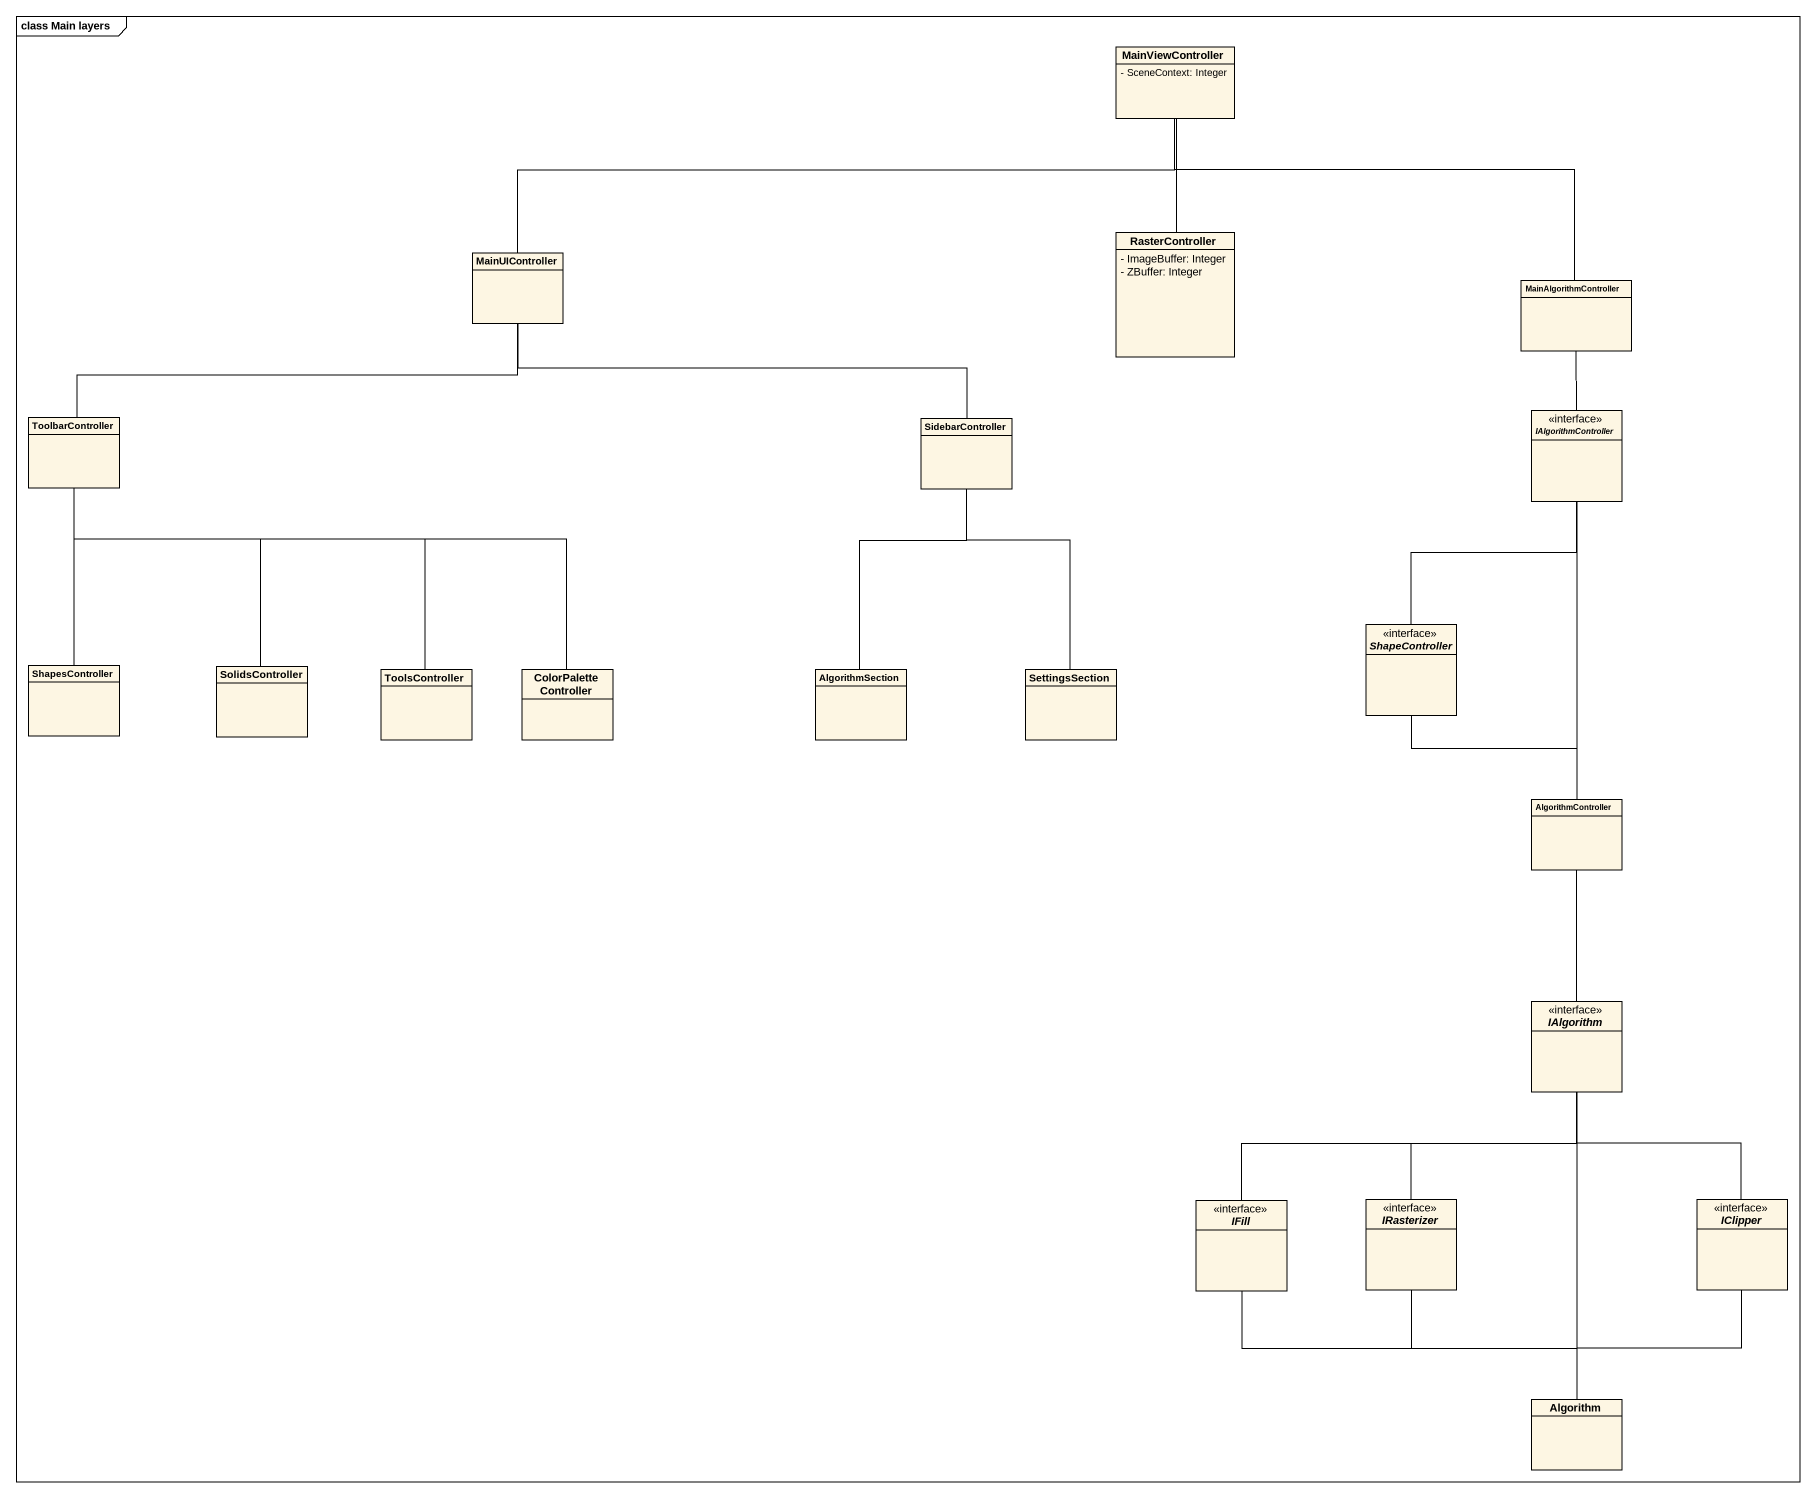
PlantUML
@startuml
mainframe class Main layers
hide circle
hide empty members
skinparam classAttributeIconSize 0
class MainViewController {
  - SceneContext: Integer
}
class MainUIController
class RasterController {
  - ImageBuffer: Integer
  - ZBuffer: Integer
}
class MainAlgorithmController
class ToolbarController
class SidebarController
interface IAlgorithmController
interface ShapeController
class ShapesController
class SolidsController
class ToolsController
class ColorPaletteController
class AlgorithmSection
class SettingsSection
class AlgorithmController
interface IAlgorithm
interface IFill
interface IRasterizer
interface IClipper
class Algorithm
MainViewController -- RasterController
MainUIController -right- MainViewController
MainUIController -right- SidebarController
MainAlgorithmController -left- MainViewController
ToolbarController -right- MainUIController
IAlgorithmController -up- MainAlgorithmController
IAlgorithmController -- AlgorithmController
ShapeController -up- IAlgorithmController
ShapeController -- AlgorithmController
ShapesController -up- ToolbarController
SolidsController -up- ToolbarController
ToolsController -up- ToolbarController
ColorPaletteController -left- ToolbarController
AlgorithmSection -up- SidebarController
SettingsSection -up- SidebarController
IAlgorithm -up- AlgorithmController
IAlgorithm -- Algorithm
IFill -right- IAlgorithm
IFill -right- Algorithm
IRasterizer -up- IAlgorithm
IRasterizer -- Algorithm
IClipper -up- IAlgorithm
IClipper -- Algorithm
@enduml
